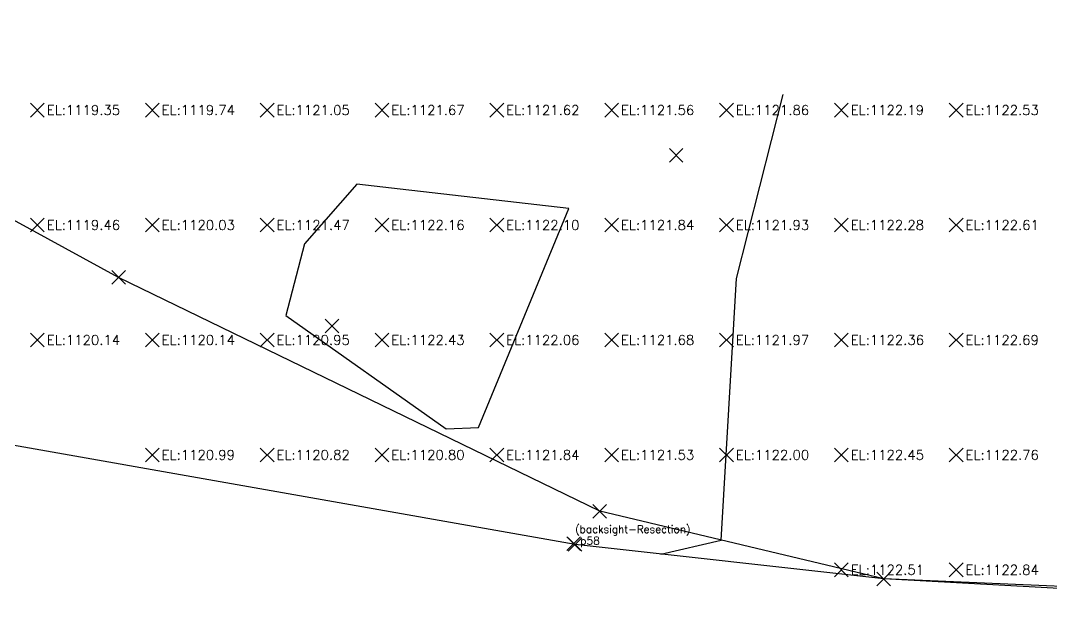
# Model space of a CAD drawing. Header units: metres. Extents: x -212 to 353850, y -37 to 356021.
# Drawn here: x 353760.73 to 353787.65, y 355899.83 to 355915.38 of the extents above; entities that cross this region are included whole.
import ezdxf

# ---------------------------------------------------------------- set-up
doc = ezdxf.new("R2010")
doc.units = ezdxf.units.M
for name, color, linetype in [('C-TINN-BNDY', 110, 'Continuous'), ('C-TOPO-MINR', 8, 'Continuous'), ('C-TOPO-TEXT', 7, 'Continuous'), ('Obs.ts.td2', 7, 'Continuous'), ('Obs.ts.td2_Mark', 7, 'Continuous'), ('Obs.ts.td2_point_desc_Mark', 7, 'Continuous'), ('Survey.td2', 7, 'Continuous'), ('V-NODE', 1, 'Continuous')]:
    doc.layers.add(name, color=color, linetype=linetype)
doc.styles.get("Standard").update_dxf_attribs({"font": 'simplex.shx'})

# ---------------------------------------------------------------- blocks, each defined once
blk = doc.blocks.new('*U1')
at = {"color": 0, "linetype": 'ByBlock', "lineweight": -2, "transparency": 16777216}
for p, q in [((-0.71, -0.71), (0.71, 0.71)), ((-0.71, 0.71), (0.71, -0.71))]:
    blk.add_line(p, q, dxfattribs=at)
blk = doc.blocks.new('*U55', base_point=(353763.2868, 355908.6824, 1119.7821))
at = {"layer": 'V-NODE', "lineweight": -2, "xscale": 0.25, "yscale": 0.25, "zscale": 0.25}
blk.add_blockref('*U1', (353763.2868, 355908.6824, 1119.7821), dxfattribs=at)
blk = doc.blocks.new('*U66', base_point=(353777.8508, 355911.8684, 1121.7225))
at = {"layer": 'V-NODE', "lineweight": -2, "xscale": 0.25, "yscale": 0.25, "zscale": 0.25}
blk.add_blockref('*U1', (353777.8508, 355911.8684, 1121.7225), dxfattribs=at)
blk = doc.blocks.new('*U67', base_point=(353775.8529, 355902.5784, 1121.494))
at = {"layer": 'V-NODE', "lineweight": -2, "xscale": 0.25, "yscale": 0.25, "zscale": 0.25}
blk.add_blockref('*U1', (353775.8529, 355902.5784, 1121.494), dxfattribs=at)
blk = doc.blocks.new('*U68', base_point=(353783.2739, 355900.8121, 1122.6758))
at = {"layer": 'V-NODE', "lineweight": -2, "xscale": 0.25, "yscale": 0.25, "zscale": 0.25}
blk.add_blockref('*U1', (353783.2739, 355900.8121, 1122.6758), dxfattribs=at)
blk = doc.blocks.new('*U914', base_point=(353775.21, 355901.71, 1121.74))
at = {"layer": 'V-NODE', "lineweight": -2, "xscale": 0.25, "yscale": 0.25, "zscale": 0.25}
blk.add_blockref('*U1', (353775.21, 355901.71, 1121.74), dxfattribs=at)
blk = doc.blocks.new('*U984', base_point=(353775.1758, 355901.7291, 1121.3149))
at = {"layer": 'V-NODE', "lineweight": -2, "xscale": 0.25, "yscale": 0.25, "zscale": 0.25}
blk.add_blockref('*U1', (353775.1758, 355901.7291, 1121.3149), dxfattribs=at)
blk = doc.blocks.new('*U986', base_point=(353775.21, 355901.71, 1121.74))
at = {"layer": 'V-NODE', "lineweight": -2, "xscale": 0.25, "yscale": 0.25, "zscale": 0.25}
blk.add_blockref('*U1', (353775.21, 355901.71, 1121.74), dxfattribs=at)
blk = doc.blocks.new('*U1003', base_point=(353768.8618, 355907.4171, 1122.6123))
at = {"layer": 'V-NODE', "lineweight": -2, "xscale": 0.25, "yscale": 0.25, "zscale": 0.25}
blk.add_blockref('*U1', (353768.8618, 355907.4171, 1122.6123), dxfattribs=at)

msp = doc.modelspace()

# ---------------------------------------------------------------- linework, layer by layer
at = {"color": 3, "elevation": 1129.986}
msp.add_lwpolyline([(353835.728, 355959.315), (353834.472, 355959.572), (353829.646, 355960.062), (353823.652, 355960.036), (353821.551, 355958.819), (353821.187, 355930.736), (353823.142, 355925.415), (353822.562, 355923.468), (353819.265, 355908.41), (353816.358, 355900.54), (353811.205, 355901.075), (353810.103, 355899.834), (353803.21, 355900.124), (353796.551, 355900.083), (353783.274, 355900.812), (353775.853, 355902.578), (353763.287, 355908.682), (353757.371, 355911.909), (353746.696, 355914.698), (353738.311, 355915.372), (353729.95, 355915.46), (353712.562, 355912.758)], dxfattribs=at)
at = {"layer": 'C-TINN-BNDY', "color": 110, "linetype": 'Continuous', "lineweight": -3, "flags": 128}
msp.add_lwpolyline([(353775.21, 355901.71), (353712.562, 355912.758), (353711.127, 355918.698), (353708.515, 355980.861), (353708.088, 355987.489), (353740.928, 356014.282), (353747.106, 356021.152), (353750.817, 356021.263), (353812.938, 356012.175), (353824.736, 356011.206), (353848.766, 355967.131), (353822.562, 355923.469), (353819.265, 355908.41), (353816.358, 355900.54), (353810.103, 355899.834), (353796.551, 355900.083), (353789.75, 355900.539), (353783.274, 355900.812), (353775.21, 355901.71)], close=True, dxfattribs=at)
at = {"layer": 'C-TOPO-MINR', "color": 8, "linetype": 'Continuous', "lineweight": -3, "elevation": 1122, "flags": 128}
msp.add_lwpolyline([(353777.45, 355901.461), (353779.03, 355901.822), (353779.429, 355908.65), (353780.646, 355913.457)], dxfattribs=at)
msp.add_lwpolyline([(353771.842, 355904.733), (353772.69, 355904.768), (353775.047, 355910.48), (353770.642, 355910.982), (353769.512, 355911.114), (353768.144, 355909.558), (353767.656, 355907.691), (353771.842, 355904.733)], close=True, dxfattribs=at)
at = {"layer": 'C-TOPO-TEXT', "color": 6, "linetype": 'Continuous', "lineweight": -3}
for p, q in [((353760.986, 355912.869, 1119.345), (353761.345, 355913.229, 1119.345)), ((353760.986, 355913.229, 1119.345), (353761.345, 355912.869, 1119.345)), ((353763.986, 355912.869, 1119.735), (353764.345, 355913.229, 1119.735)), ((353763.986, 355913.229, 1119.735), (353764.345, 355912.869, 1119.735)), ((353766.986, 355912.869, 1121.047), (353767.345, 355913.229, 1121.047)), ((353766.986, 355913.229, 1121.047), (353767.345, 355912.869, 1121.047)), ((353769.986, 355912.869, 1121.674), (353770.345, 355913.229, 1121.674)), ((353769.986, 355913.229, 1121.674), (353770.345, 355912.869, 1121.674)), ((353772.986, 355912.869, 1121.617), (353773.345, 355913.229, 1121.617)), ((353772.986, 355913.229, 1121.617), (353773.345, 355912.869, 1121.617)), ((353775.986, 355912.869, 1121.562), (353776.345, 355913.229, 1121.562)), ((353775.986, 355913.229, 1121.562), (353776.345, 355912.869, 1121.562)), ((353778.986, 355912.869, 1121.858), (353779.345, 355913.229, 1121.858)), ((353778.986, 355913.229, 1121.858), (353779.345, 355912.869, 1121.858)), ((353781.986, 355912.869, 1122.188), (353782.345, 355913.229, 1122.188)), ((353781.986, 355913.229, 1122.188), (353782.345, 355912.869, 1122.188)), ((353784.986, 355912.869, 1122.529), (353785.345, 355913.229, 1122.529)), ((353784.986, 355913.229, 1122.529), (353785.345, 355912.869, 1122.529)), ((353760.986, 355909.869, 1119.458), (353761.345, 355910.229, 1119.458)), ((353760.986, 355910.229, 1119.458), (353761.345, 355909.869, 1119.458)), ((353763.986, 355909.869, 1120.032), (353764.345, 355910.229, 1120.032)), ((353763.986, 355910.229, 1120.032), (353764.345, 355909.869, 1120.032)), ((353766.986, 355909.869, 1121.47), (353767.345, 355910.229, 1121.47)), ((353766.986, 355910.229, 1121.47), (353767.345, 355909.869, 1121.47)), ((353769.986, 355909.869, 1122.16), (353770.345, 355910.229, 1122.16)), ((353769.986, 355910.229, 1122.16), (353770.345, 355909.869, 1122.16)), ((353772.986, 355909.869, 1122.105), (353773.345, 355910.229, 1122.105)), ((353772.986, 355910.229, 1122.105), (353773.345, 355909.869, 1122.105)), ((353775.986, 355909.869, 1121.839), (353776.345, 355910.229, 1121.839)), ((353775.986, 355910.229, 1121.839), (353776.345, 355909.869, 1121.839)), ((353778.986, 355909.869, 1121.928), (353779.345, 355910.229, 1121.928)), ((353778.986, 355910.229, 1121.928), (353779.345, 355909.869, 1121.928)), ((353781.986, 355909.869, 1122.276), (353782.345, 355910.229, 1122.276)), ((353781.986, 355910.229, 1122.276), (353782.345, 355909.869, 1122.276)), ((353784.986, 355909.869, 1122.607), (353785.345, 355910.229, 1122.607)), ((353784.986, 355910.229, 1122.607), (353785.345, 355909.869, 1122.607)), ((353760.986, 355906.869, 1120.138), (353761.345, 355907.229, 1120.138)), ((353760.986, 355907.229, 1120.138), (353761.345, 355906.869, 1120.138)), ((353763.986, 355906.869, 1120.141), (353764.345, 355907.229, 1120.141)), ((353763.986, 355907.229, 1120.141), (353764.345, 355906.869, 1120.141)), ((353766.986, 355906.869, 1120.955), (353767.345, 355907.229, 1120.955)), ((353766.986, 355907.229, 1120.955), (353767.345, 355906.869, 1120.955)), ((353769.986, 355906.869, 1122.431), (353770.345, 355907.229, 1122.431)), ((353769.986, 355907.229, 1122.431), (353770.345, 355906.869, 1122.431)), ((353772.986, 355906.869, 1122.058), (353773.345, 355907.229, 1122.058)), ((353772.986, 355907.229, 1122.058), (353773.345, 355906.869, 1122.058)), ((353775.986, 355906.869, 1121.685), (353776.345, 355907.229, 1121.685)), ((353775.986, 355907.229, 1121.685), (353776.345, 355906.869, 1121.685)), ((353778.986, 355906.869, 1121.973), (353779.345, 355907.229, 1121.973)), ((353778.986, 355907.229, 1121.973), (353779.345, 355906.869, 1121.973)), ((353781.986, 355906.869, 1122.364), (353782.345, 355907.229, 1122.364)), ((353781.986, 355907.229, 1122.364), (353782.345, 355906.869, 1122.364)), ((353784.986, 355906.869, 1122.685), (353785.345, 355907.229, 1122.685)), ((353784.986, 355907.229, 1122.685), (353785.345, 355906.869, 1122.685)), ((353763.986, 355903.869, 1120.989), (353764.345, 355904.229, 1120.989)), ((353763.986, 355904.229, 1120.989), (353764.345, 355903.869, 1120.989)), ((353766.986, 355903.869, 1120.821), (353767.345, 355904.229, 1120.821)), ((353766.986, 355904.229, 1120.821), (353767.345, 355903.869, 1120.821)), ((353769.986, 355903.869, 1120.803), (353770.345, 355904.229, 1120.803)), ((353769.986, 355904.229, 1120.803), (353770.345, 355903.869, 1120.803)), ((353772.986, 355903.869, 1121.839), (353773.345, 355904.229, 1121.839)), ((353772.986, 355904.229, 1121.839), (353773.345, 355903.869, 1121.839)), ((353775.986, 355903.869, 1121.531), (353776.345, 355904.229, 1121.531)), ((353775.986, 355904.229, 1121.531), (353776.345, 355903.869, 1121.531)), ((353778.986, 355903.869, 1122.001), (353779.345, 355904.229, 1122.001)), ((353778.986, 355904.229, 1122.001), (353779.345, 355903.869, 1122.001)), ((353781.986, 355903.869, 1122.452), (353782.345, 355904.229, 1122.452)), ((353781.986, 355904.229, 1122.452), (353782.345, 355903.869, 1122.452)), ((353784.986, 355903.869, 1122.764), (353785.345, 355904.229, 1122.764)), ((353784.986, 355904.229, 1122.764), (353785.345, 355903.869, 1122.764)), ((353781.986, 355900.869, 1122.508), (353782.345, 355901.229, 1122.508)), ((353781.986, 355901.229, 1122.508), (353782.345, 355900.869, 1122.508)), ((353784.986, 355900.869, 1122.844), (353785.345, 355901.229, 1122.844)), ((353784.986, 355901.229, 1122.844), (353785.345, 355900.869, 1122.844))]:
    msp.add_line(p, q, dxfattribs=at)
at = {"layer": 'Obs.ts.td2'}
for p in [(353775.176, 355901.729, 1121.315), (353775.21, 355901.71, 1121.74), (353775.21, 355901.71, 1121.74)]:
    msp.add_point(p, dxfattribs=at)
at = {"layer": 'Survey.td2'}
for p in [(353777.851, 355911.868, 1121.723), (353763.287, 355908.682, 1119.782), (353775.853, 355902.578, 1121.494), (353783.274, 355900.812, 1122.676)]:
    msp.add_point(p, dxfattribs=at)

# ---------------------------------------------------------------- block references
at = {"layer": 'V-NODE'}
for name, p in [('*U66', (353777.851, 355911.868, 1121.723)), ('*U55', (353763.287, 355908.682, 1119.782)), ('*U1003', (353768.862, 355907.417, 1122.612)), ('*U67', (353775.853, 355902.578, 1121.494)), ('*U984', (353775.176, 355901.729, 1121.315)), ('*U914', (353775.21, 355901.71, 1121.74)), ('*U986', (353775.21, 355901.71, 1121.74)), ('*U68', (353783.274, 355900.812, 1122.676))]:
    msp.add_blockref(name, p, dxfattribs=at)

# ---------------------------------------------------------------- texts
at = {"layer": 'C-TOPO-TEXT', "color": 7, "linetype": 'Continuous', "lineweight": -3, "char_height": 0.254, "attachment_point": 4}
for s, insert in [('EL:1119.35', (353761.409, 355913.049, 1119.345)), ('EL:1119.74', (353764.409, 355913.049, 1119.735)), ('EL:1121.05', (353767.409, 355913.049, 1121.047)), ('EL:1121.67', (353770.409, 355913.049, 1121.674)), ('EL:1121.62', (353773.409, 355913.049, 1121.617)), ('EL:1121.56', (353776.409, 355913.049, 1121.562)), ('EL:1121.86', (353779.409, 355913.049, 1121.858)), ('EL:1122.19', (353782.409, 355913.049, 1122.188)), ('EL:1122.53', (353785.409, 355913.049, 1122.529)), ('EL:1119.46', (353761.409, 355910.049, 1119.458)), ('EL:1120.03', (353764.409, 355910.049, 1120.032)), ('EL:1121.47', (353767.409, 355910.049, 1121.47)), ('EL:1122.16', (353770.409, 355910.049, 1122.16)), ('EL:1122.10', (353773.409, 355910.049, 1122.105)), ('EL:1121.84', (353776.409, 355910.049, 1121.839)), ('EL:1121.93', (353779.409, 355910.049, 1121.928)), ('EL:1122.28', (353782.409, 355910.049, 1122.276)), ('EL:1122.61', (353785.409, 355910.049, 1122.607)), ('EL:1120.14', (353761.409, 355907.049, 1120.138)), ('EL:1120.14', (353764.409, 355907.049, 1120.141)), ('EL:1120.95', (353767.409, 355907.049, 1120.955)), ('EL:1122.43', (353770.409, 355907.049, 1122.431)), ('EL:1122.06', (353773.409, 355907.049, 1122.058)), ('EL:1121.68', (353776.409, 355907.049, 1121.685)), ('EL:1121.97', (353779.409, 355907.049, 1121.973)), ('EL:1122.36', (353782.409, 355907.049, 1122.364)), ('EL:1122.69', (353785.409, 355907.049, 1122.685)), ('EL:1120.99', (353764.409, 355904.049, 1120.989)), ('EL:1120.82', (353767.409, 355904.049, 1120.821)), ('EL:1120.80', (353770.409, 355904.049, 1120.803)), ('EL:1121.84', (353773.409, 355904.049, 1121.839)), ('EL:1121.53', (353776.409, 355904.049, 1121.531)), ('EL:1122.00', (353779.409, 355904.049, 1122.001)), ('EL:1122.45', (353782.409, 355904.049, 1122.452)), ('EL:1122.76', (353785.409, 355904.049, 1122.764)), ('EL:1122.51', (353782.409, 355901.049, 1122.508)), ('EL:1122.84', (353785.409, 355901.049, 1122.844))]:
    msp.add_mtext(s, dxfattribs=dict(at, insert=insert))
at = {"layer": 'Obs.ts.td2_Mark'}
msp.add_text(' p58', height=0.2, dxfattribs=at).set_placement((353775.21, 355901.71, 1121.74))
at = {"layer": 'Obs.ts.td2_point_desc_Mark'}
msp.add_text('(backsight-Resection)', height=0.2, dxfattribs=at).set_placement((353775.21, 355902.01, 1121.74))
msp.add_text('(backsight-Resection)', height=0.2, dxfattribs=at).set_placement((353775.21, 355902.01, 1121.74))

doc.saveas('drawing.dxf')
